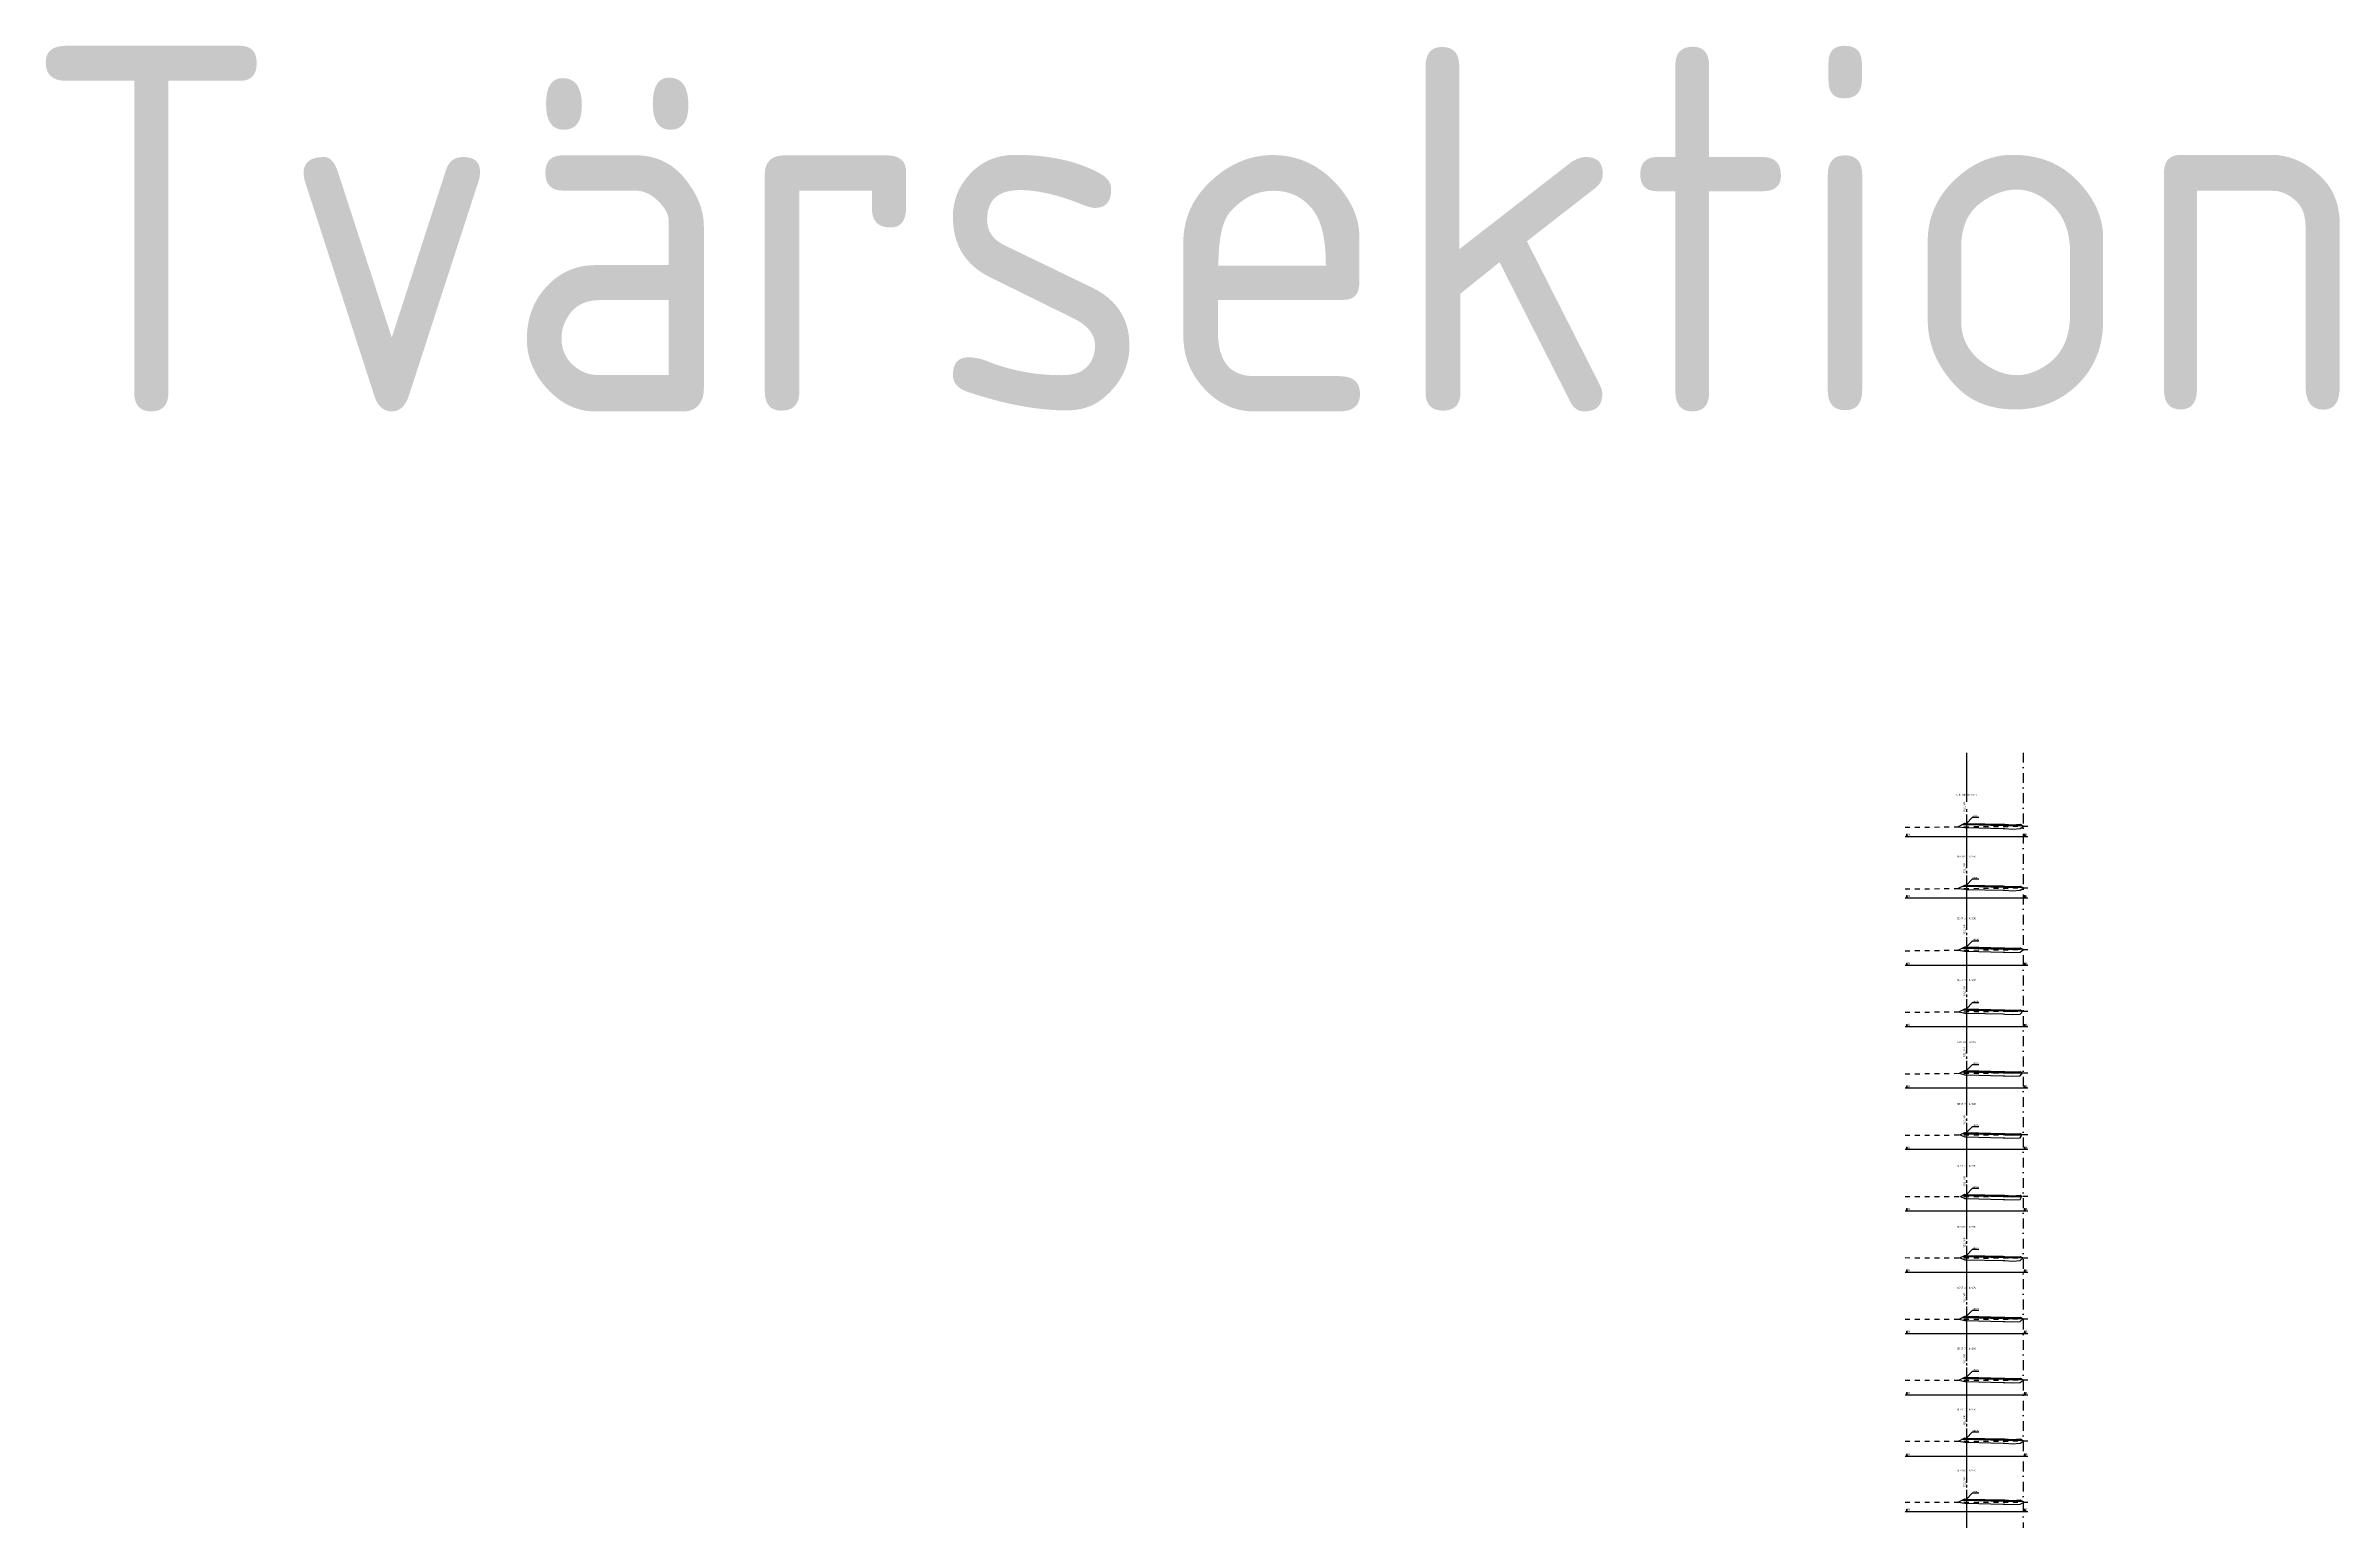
# Model space of a CAD drawing. Header units: metres. Extents: x 117388 to 123031, y 6148214 to 6150604.
# Drawn here: x 117388.2 to 117761, y 6149691.1 to 6149931.6 of the extents above; entities that cross this region are included whole.
import ezdxf
from ezdxf.enums import TextEntityAlignment as Align

# ---------------------------------------------------------------- set-up
doc = ezdxf.new("R2010")
doc.units = ezdxf.units.M
doc.header["$LTSCALE"] = 0.4
for name, pattern in [('AA_DASHED_2', [4, 2, -2]), ('CENTRUMLINJE', [27, 20, -3, 1, -3]), ('DASHDOT', [8, 4, -2, 0, -2])]:
    doc.linetypes.add(name, pattern=pattern)
for name, color, linetype in [('05_FASTIGHGR', 7, 'DASHDOT'), ('M-312A', 3, 'CONTINUOUS'), ('M-37-CL', 1, 'CENTRUMLINJE'), ('M-37-CL_Txt', 1, 'CONTINUOUS'), ('M-37-Mark', 9, 'AA_DASHED_2'), ('M-37-OB_B1', 4, 'CONTINUOUS'), ('M-37-OB_B2', 4, 'CONTINUOUS'), ('M-37-OB_Bi1', 4, 'CONTINUOUS'), ('M-37-OB_Bi2', 4, 'CONTINUOUS'), ('M-37-OB_F1', 4, 'CONTINUOUS'), ('M-37-OB_F2', 4, 'CONTINUOUS'), ('M-37-Profilhojd', 3, 'CONTINUOUS'), ('M-37-Refhojd_Lin', 1, 'CONTINUOUS'), ('M-37-Refhojd_Txt', 1, 'CONTINUOUS'), ('M-37-SektNr', 3, 'CONTINUOUS'), ('M-37-Vag-Overyta', 3, 'CONTINUOUS'), ('M-37-Vag-Slitlager', 4, 'CONTINUOUS'), ('Road_LayerForCsGenerator', 7, 'CONTINUOUS'), ('T19202X', 7, 'CONTINUOUS')]:
    doc.layers.add(name, color=color, linetype=linetype)
doc.layers.add('Non-PlotDot', color=7, linetype='CONTINUOUS', plot=False)
doc.styles.add('ISO-Anno-50', font='iso.shx', dxfattribs={"height": 5})
doc.styles.add('P_ISO_25', font='ISO', dxfattribs={"height": 2.5})
doc.styles.add('P_ISO_30', font='ISO', dxfattribs={"height": 3})

msp = doc.modelspace()

# ---------------------------------------------------------------- linework, layer by layer
at = {"layer": '05_FASTIGHGR'}
msp.add_line((117710.367, 6149816.348), (117710.367, 6149437.147), dxfattribs=at)
at = {"layer": 'M-37-CL'}
for p, q in [((117701.117, 6149816.348), (117701.117, 6149793.348)), ((117701.117, 6149806.294), (117701.117, 6149783.294)), ((117701.117, 6149796.214), (117701.117, 6149773.214)), ((117701.117, 6149786.134), (117701.117, 6149763.134)), ((117701.117, 6149776.054), (117701.117, 6149753.054)), ((117701.117, 6149765.974), (117701.117, 6149742.974)), ((117701.117, 6149755.894), (117701.117, 6149732.894)), ((117701.117, 6149745.945), (117701.117, 6149722.945)), ((117701.117, 6149736.025), (117701.117, 6149713.025)), ((117701.117, 6149726.105), (117701.117, 6149703.105)), ((117701.117, 6149716.185), (117701.117, 6149693.185)), ((117701.117, 6149706.249), (117701.117, 6149683.249)), ((117701.117, 6149696.222), (117701.117, 6149673.222))]:
    msp.add_line(p, q, dxfattribs=at)
at = {"layer": 'M-37-Mark', "flags": 128}
for points in [[(117691.117, 6149804.209), (117691.754, 6149804.213), (117701.117, 6149804.3), (117711.117, 6149804.393)], [(117691.117, 6149794.156), (117701.117, 6149794.248), (117711.117, 6149794.341)], [(117691.117, 6149784.092), (117701.117, 6149784.196), (117711.117, 6149784.3)], [(117691.117, 6149774.06), (117701.117, 6149774.164), (117708.603, 6149774.242), (117711.117, 6149774.257)], [(117691.117, 6149764.035), (117691.522, 6149764.033), (117701.117, 6149764.133), (117702.513, 6149764.148), (117711.117, 6149764.2)], [(117691.117, 6149754.056), (117694.965, 6149754.038), (117696.423, 6149754.053), (117701.117, 6149754.081), (117701.977, 6149754.086), (117711.117, 6149754.145)], [(117691.117, 6149744.07), (117699.378, 6149744.028), (117701.117, 6149744.04), (117711.117, 6149744.104)], [(117691.117, 6149734.08), (117701.117, 6149734.032), (117704.544, 6149734.016), (117711.117, 6149734.052)], [(117691.117, 6149724.08), (117701.117, 6149724.072), (117707.166, 6149724.068), (117711.117, 6149724.132)], [(117691.117, 6149714.123), (117691.642, 6149714.123), (117701.117, 6149714.125), (117707.208, 6149714.125), (117711.117, 6149714.193)], [(117691.117, 6149704.174), (117701.117, 6149704.177), (117701.574, 6149704.177), (117707.454, 6149704.178), (117710.466, 6149704.23), (117711.117, 6149704.239)], [(117691.117, 6149694.225), (117691.487, 6149694.225), (117701.117, 6149694.217), (117707.688, 6149694.212), (117711.117, 6149694.26)]]:
    msp.add_lwpolyline(points, dxfattribs=at)
at = {"layer": 'M-37-OB_B1', "flags": 128}
for points in [[(117700.724, 6149804.783), (117700.867, 6149804.779), (117701.117, 6149804.773), (117707.117, 6149804.623), (117707.367, 6149804.617), (117708.617, 6149804.554), (117709.867, 6149804.617), (117710.003, 6149804.624)], [(117700.724, 6149794.729), (117700.867, 6149794.726), (117701.117, 6149794.719), (117707.117, 6149794.569), (117707.367, 6149794.563), (117708.617, 6149794.501), (117709.867, 6149794.563), (117710.003, 6149794.57)], [(117700.724, 6149784.649), (117700.867, 6149784.646), (117701.117, 6149784.639), (117707.117, 6149784.489), (117707.367, 6149784.483), (117708.617, 6149784.421), (117709.867, 6149784.483), (117710.003, 6149784.49)], [(117700.724, 6149774.569), (117700.867, 6149774.566), (117701.117, 6149774.559), (117707.117, 6149774.409), (117707.367, 6149774.403), (117708.617, 6149774.341), (117709.867, 6149774.403), (117710.003, 6149774.41)], [(117700.724, 6149764.489), (117700.867, 6149764.486), (117701.117, 6149764.479), (117707.117, 6149764.329), (117707.367, 6149764.323), (117708.617, 6149764.261), (117709.867, 6149764.323), (117710.003, 6149764.33)], [(117700.724, 6149754.409), (117700.867, 6149754.406), (117701.117, 6149754.399), (117707.117, 6149754.249), (117707.367, 6149754.243), (117708.617, 6149754.181), (117709.867, 6149754.243), (117710.003, 6149754.25)], [(117700.724, 6149744.329), (117700.867, 6149744.326), (117701.117, 6149744.319), (117707.117, 6149744.169), (117707.367, 6149744.163), (117708.617, 6149744.101), (117709.867, 6149744.163), (117710.003, 6149744.17)], [(117700.724, 6149734.38), (117700.867, 6149734.376), (117701.117, 6149734.37), (117707.117, 6149734.22), (117707.367, 6149734.214), (117708.617, 6149734.151), (117709.867, 6149734.214), (117710.003, 6149734.221)], [(117700.724, 6149724.46), (117700.867, 6149724.456), (117701.117, 6149724.45), (117707.117, 6149724.3), (117707.367, 6149724.294), (117708.617, 6149724.231), (117709.867, 6149724.294), (117710.003, 6149724.301)], [(117700.724, 6149714.54), (117700.867, 6149714.536), (117701.117, 6149714.53), (117707.117, 6149714.38), (117707.367, 6149714.374), (117708.617, 6149714.311), (117709.867, 6149714.374), (117710.003, 6149714.381)], [(117700.724, 6149704.62), (117700.867, 6149704.616), (117701.117, 6149704.61), (117707.117, 6149704.46), (117707.367, 6149704.454), (117708.617, 6149704.391), (117709.867, 6149704.454), (117710.003, 6149704.461)], [(117700.724, 6149694.684), (117700.867, 6149694.68), (117701.117, 6149694.674), (117707.117, 6149694.524), (117707.367, 6149694.518), (117708.617, 6149694.455), (117709.867, 6149694.518), (117710.003, 6149694.525)]]:
    msp.add_lwpolyline(points, dxfattribs=at)
at = {"layer": 'M-37-OB_B2', "flags": 128}
for points in [[(117700.486, 6149804.664), (117700.867, 6149804.654), (117701.117, 6149804.648), (117707.117, 6149804.498), (117707.367, 6149804.492), (117708.617, 6149804.429), (117709.867, 6149804.492), (117710.23, 6149804.51)], [(117700.486, 6149794.61), (117700.867, 6149794.601), (117701.117, 6149794.594), (117707.117, 6149794.444), (117707.367, 6149794.438), (117708.617, 6149794.376), (117709.867, 6149794.438), (117710.23, 6149794.456)], [(117700.486, 6149784.53), (117700.867, 6149784.521), (117701.117, 6149784.514), (117707.117, 6149784.364), (117707.367, 6149784.358), (117708.617, 6149784.296), (117709.867, 6149784.358), (117710.23, 6149784.376)], [(117700.486, 6149774.45), (117700.867, 6149774.441), (117701.117, 6149774.434), (117707.117, 6149774.284), (117707.367, 6149774.278), (117708.617, 6149774.216), (117709.867, 6149774.278), (117710.23, 6149774.296)], [(117700.486, 6149764.37), (117700.867, 6149764.361), (117701.117, 6149764.354), (117707.117, 6149764.204), (117707.367, 6149764.198), (117708.617, 6149764.136), (117709.867, 6149764.198), (117710.23, 6149764.216)], [(117700.486, 6149754.29), (117700.867, 6149754.281), (117701.117, 6149754.274), (117707.117, 6149754.124), (117707.367, 6149754.118), (117708.617, 6149754.056), (117709.867, 6149754.118), (117710.222, 6149754.136), (117710.225, 6149754.139)], [(117700.486, 6149744.21), (117700.867, 6149744.201), (117701.117, 6149744.194), (117707.117, 6149744.044), (117707.367, 6149744.038), (117708.617, 6149743.976), (117709.867, 6149744.038), (117710.123, 6149744.051), (117710.147, 6149744.098)], [(117700.486, 6149734.261), (117700.867, 6149734.251), (117701.117, 6149734.245), (117707.117, 6149734.095), (117707.367, 6149734.089), (117708.617, 6149734.026), (117709.867, 6149734.089), (117710.23, 6149734.107)], [(117700.486, 6149724.341), (117700.867, 6149724.331), (117701.117, 6149724.325), (117707.117, 6149724.175), (117707.367, 6149724.169), (117708.617, 6149724.106), (117709.867, 6149724.169), (117710.23, 6149724.187)], [(117700.486, 6149714.421), (117700.867, 6149714.411), (117701.117, 6149714.405), (117707.117, 6149714.255), (117707.367, 6149714.249), (117708.617, 6149714.186), (117709.867, 6149714.249), (117710.23, 6149714.267)], [(117700.486, 6149704.501), (117700.867, 6149704.491), (117701.117, 6149704.485), (117707.117, 6149704.335), (117707.367, 6149704.329), (117708.617, 6149704.266), (117709.867, 6149704.329), (117710.23, 6149704.347)], [(117700.486, 6149694.565), (117700.867, 6149694.555), (117701.117, 6149694.549), (117707.117, 6149694.399), (117707.367, 6149694.393), (117708.617, 6149694.33), (117709.867, 6149694.393), (117710.23, 6149694.411)]]:
    msp.add_lwpolyline(points, dxfattribs=at)
at = {"layer": 'M-37-OB_Bi1', "flags": 128}
for points in [[(117701.117, 6149804.848), (117701.117, 6149804.773), (117707.117, 6149804.623), (117707.117, 6149804.698), (117707.367, 6149804.692), (117708.617, 6149804.629), (117709.867, 6149804.692), (117709.867, 6149804.692)], [(117701.117, 6149794.794), (117701.117, 6149794.719), (117707.117, 6149794.569), (117707.117, 6149794.644), (117707.367, 6149794.638), (117708.617, 6149794.576), (117709.867, 6149794.638), (117709.867, 6149794.638)], [(117701.117, 6149784.714), (117701.117, 6149784.639), (117707.117, 6149784.489), (117707.117, 6149784.564), (117707.367, 6149784.558), (117708.617, 6149784.496), (117709.867, 6149784.558), (117709.867, 6149784.558)], [(117701.117, 6149774.634), (117701.117, 6149774.559), (117707.117, 6149774.409), (117707.117, 6149774.484), (117707.367, 6149774.478), (117708.617, 6149774.416), (117709.867, 6149774.478), (117709.867, 6149774.478)], [(117701.117, 6149764.554), (117701.117, 6149764.479), (117707.117, 6149764.329), (117707.117, 6149764.404), (117707.367, 6149764.398), (117708.617, 6149764.336), (117709.867, 6149764.398), (117709.867, 6149764.398)], [(117701.117, 6149754.474), (117701.117, 6149754.399), (117707.117, 6149754.249), (117707.117, 6149754.324), (117707.367, 6149754.318), (117708.617, 6149754.256), (117709.867, 6149754.318), (117709.867, 6149754.318)], [(117701.117, 6149744.394), (117701.117, 6149744.319), (117707.117, 6149744.169), (117707.117, 6149744.244), (117707.367, 6149744.238), (117708.617, 6149744.176), (117709.867, 6149744.238), (117709.867, 6149744.238)], [(117701.117, 6149734.445), (117701.117, 6149734.37), (117707.117, 6149734.22), (117707.117, 6149734.295), (117707.367, 6149734.289), (117708.617, 6149734.226), (117709.867, 6149734.289), (117709.867, 6149734.289)], [(117701.117, 6149724.525), (117701.117, 6149724.45), (117707.117, 6149724.3), (117707.117, 6149724.375), (117707.367, 6149724.369), (117708.617, 6149724.306), (117709.867, 6149724.369), (117709.867, 6149724.369)], [(117701.117, 6149714.605), (117701.117, 6149714.53), (117707.117, 6149714.38), (117707.117, 6149714.455), (117707.367, 6149714.449), (117708.617, 6149714.386), (117709.867, 6149714.449), (117709.867, 6149714.449)], [(117701.117, 6149704.685), (117701.117, 6149704.61), (117707.117, 6149704.46), (117707.117, 6149704.535), (117707.367, 6149704.529), (117708.617, 6149704.466), (117709.867, 6149704.529), (117709.867, 6149704.529)], [(117701.117, 6149694.749), (117701.117, 6149694.674), (117707.117, 6149694.524), (117707.117, 6149694.599), (117707.367, 6149694.593), (117708.617, 6149694.53), (117709.867, 6149694.593), (117709.867, 6149694.593)]]:
    msp.add_lwpolyline(points, dxfattribs=at)
at = {"layer": 'M-37-OB_Bi2', "flags": 128}
for points in [[(117701.117, 6149804.848), (117701.117, 6149804.773), (117707.117, 6149804.623), (117707.117, 6149804.698), (117707.367, 6149804.692), (117708.617, 6149804.629), (117709.867, 6149804.692), (117709.867, 6149804.692)], [(117701.117, 6149794.794), (117701.117, 6149794.719), (117707.117, 6149794.569), (117707.117, 6149794.644), (117707.367, 6149794.638), (117708.617, 6149794.576), (117709.867, 6149794.638), (117709.867, 6149794.638)], [(117701.117, 6149784.714), (117701.117, 6149784.639), (117707.117, 6149784.489), (117707.117, 6149784.564), (117707.367, 6149784.558), (117708.617, 6149784.496), (117709.867, 6149784.558), (117709.867, 6149784.558)], [(117701.117, 6149774.634), (117701.117, 6149774.559), (117707.117, 6149774.409), (117707.117, 6149774.484), (117707.367, 6149774.478), (117708.617, 6149774.416), (117709.867, 6149774.478), (117709.867, 6149774.478)], [(117701.117, 6149764.554), (117701.117, 6149764.479), (117707.117, 6149764.329), (117707.117, 6149764.404), (117707.367, 6149764.398), (117708.617, 6149764.336), (117709.867, 6149764.398), (117709.867, 6149764.398)], [(117701.117, 6149754.474), (117701.117, 6149754.399), (117707.117, 6149754.249), (117707.117, 6149754.324), (117707.367, 6149754.318), (117708.617, 6149754.256), (117709.867, 6149754.318), (117709.867, 6149754.318)], [(117701.117, 6149744.394), (117701.117, 6149744.319), (117707.117, 6149744.169), (117707.117, 6149744.244), (117707.367, 6149744.238), (117708.617, 6149744.176), (117709.867, 6149744.238), (117709.867, 6149744.238)], [(117701.117, 6149734.445), (117701.117, 6149734.37), (117707.117, 6149734.22), (117707.117, 6149734.295), (117707.367, 6149734.289), (117708.617, 6149734.226), (117709.867, 6149734.289), (117709.867, 6149734.289)], [(117701.117, 6149724.525), (117701.117, 6149724.45), (117707.117, 6149724.3), (117707.117, 6149724.375), (117707.367, 6149724.369), (117708.617, 6149724.306), (117709.867, 6149724.369), (117709.867, 6149724.369)], [(117701.117, 6149714.605), (117701.117, 6149714.53), (117707.117, 6149714.38), (117707.117, 6149714.455), (117707.367, 6149714.449), (117708.617, 6149714.386), (117709.867, 6149714.449), (117709.867, 6149714.449)], [(117701.117, 6149704.685), (117701.117, 6149704.61), (117707.117, 6149704.46), (117707.117, 6149704.535), (117707.367, 6149704.529), (117708.617, 6149704.466), (117709.867, 6149704.529), (117709.867, 6149704.529)], [(117701.117, 6149694.749), (117701.117, 6149694.674), (117707.117, 6149694.524), (117707.117, 6149694.599), (117707.367, 6149694.593), (117708.617, 6149694.53), (117709.867, 6149694.593), (117709.867, 6149694.593)]]:
    msp.add_lwpolyline(points, dxfattribs=at)
at = {"layer": 'M-37-OB_F1', "flags": 128}
for points in [[(117699.732, 6149804.287), (117700.867, 6149804.154), (117701.117, 6149804.148), (117707.117, 6149803.998), (117707.367, 6149803.992), (117708.617, 6149803.929), (117709.867, 6149803.992), (117710.476, 6149804.387)], [(117699.736, 6149794.235), (117700.867, 6149794.101), (117701.117, 6149794.094), (117707.117, 6149793.944), (117707.367, 6149793.938), (117708.617, 6149793.876), (117709.867, 6149793.938), (117710.473, 6149794.335)], [(117699.79, 6149784.182), (117700.867, 6149784.021), (117701.117, 6149784.014), (117707.117, 6149783.864), (117707.367, 6149783.858), (117708.617, 6149783.796), (117709.867, 6149783.858), (117710.398, 6149784.292)], [(117699.888, 6149774.151), (117700.867, 6149773.941), (117701.117, 6149773.934), (117707.117, 6149773.784), (117707.367, 6149773.778), (117708.617, 6149773.716), (117709.867, 6149773.778), (117710.318, 6149774.252)], [(117699.988, 6149764.121), (117700.867, 6149763.861), (117701.117, 6149763.854), (117707.117, 6149763.704), (117707.367, 6149763.698), (117708.617, 6149763.636), (117709.867, 6149763.698), (117710.273, 6149764.195)], [(117700.055, 6149754.075), (117700.867, 6149753.781), (117701.117, 6149753.774), (117707.117, 6149753.624), (117707.367, 6149753.618), (117708.617, 6149753.556), (117709.867, 6149753.618), (117710.225, 6149754.139)], [(117700.132, 6149744.033), (117700.867, 6149743.701), (117701.117, 6149743.694), (117707.117, 6149743.544), (117707.367, 6149743.538), (117708.617, 6149743.476), (117709.867, 6149743.538), (117710.147, 6149744.098)], [(117700.038, 6149734.037), (117700.867, 6149733.751), (117701.117, 6149733.745), (117707.117, 6149733.595), (117707.367, 6149733.589), (117708.617, 6149733.526), (117709.867, 6149733.589), (117710.349, 6149734.048)], [(117699.95, 6149724.073), (117700.867, 6149723.831), (117701.117, 6149723.825), (117707.117, 6149723.675), (117707.367, 6149723.669), (117708.617, 6149723.606), (117709.867, 6149723.669), (117710.365, 6149724.12)], [(117699.893, 6149714.125), (117700.867, 6149713.911), (117701.117, 6149713.905), (117707.117, 6149713.755), (117707.367, 6149713.749), (117708.617, 6149713.686), (117709.867, 6149713.749), (117710.403, 6149714.181)], [(117699.837, 6149704.177), (117700.867, 6149703.991), (117701.117, 6149703.985), (117707.117, 6149703.835), (117707.367, 6149703.829), (117708.617, 6149703.766), (117709.867, 6149703.829), (117710.465, 6149704.23)], [(117699.792, 6149694.218), (117700.867, 6149694.055), (117701.117, 6149694.049), (117707.117, 6149693.899), (117707.367, 6149693.893), (117708.617, 6149693.83), (117709.867, 6149693.893), (117710.549, 6149694.252)]]:
    msp.add_lwpolyline(points, dxfattribs=at)
at = {"layer": 'M-37-OB_F2', "flags": 128}
for points in [[(117699.732, 6149804.287), (117700.867, 6149804.154), (117701.117, 6149804.148), (117707.117, 6149803.998), (117707.367, 6149803.992), (117708.617, 6149803.929), (117709.867, 6149803.992), (117710.476, 6149804.387)], [(117699.736, 6149794.235), (117700.867, 6149794.101), (117701.117, 6149794.094), (117707.117, 6149793.944), (117707.367, 6149793.938), (117708.617, 6149793.876), (117709.867, 6149793.938), (117710.473, 6149794.335)], [(117699.79, 6149784.182), (117700.867, 6149784.021), (117701.117, 6149784.014), (117707.117, 6149783.864), (117707.367, 6149783.858), (117708.617, 6149783.796), (117709.867, 6149783.858), (117710.398, 6149784.292)], [(117699.888, 6149774.151), (117700.867, 6149773.941), (117701.117, 6149773.934), (117707.117, 6149773.784), (117707.367, 6149773.778), (117708.617, 6149773.716), (117709.867, 6149773.778), (117710.318, 6149774.252)], [(117699.988, 6149764.121), (117700.867, 6149763.861), (117701.117, 6149763.854), (117707.117, 6149763.704), (117707.367, 6149763.698), (117708.617, 6149763.636), (117709.867, 6149763.698), (117710.273, 6149764.195)], [(117700.055, 6149754.075), (117700.867, 6149753.781), (117701.117, 6149753.774), (117707.117, 6149753.624), (117707.367, 6149753.618), (117708.617, 6149753.556), (117709.867, 6149753.618), (117710.225, 6149754.139)], [(117700.132, 6149744.033), (117700.867, 6149743.701), (117701.117, 6149743.694), (117707.117, 6149743.544), (117707.367, 6149743.538), (117708.617, 6149743.476), (117709.867, 6149743.538), (117710.147, 6149744.098)], [(117700.038, 6149734.037), (117700.867, 6149733.751), (117701.117, 6149733.745), (117707.117, 6149733.595), (117707.367, 6149733.589), (117708.617, 6149733.526), (117709.867, 6149733.589), (117710.349, 6149734.048)], [(117699.95, 6149724.073), (117700.867, 6149723.831), (117701.117, 6149723.825), (117707.117, 6149723.675), (117707.367, 6149723.669), (117708.617, 6149723.606), (117709.867, 6149723.669), (117710.365, 6149724.12)], [(117699.893, 6149714.125), (117700.867, 6149713.911), (117701.117, 6149713.905), (117707.117, 6149713.755), (117707.367, 6149713.749), (117708.617, 6149713.686), (117709.867, 6149713.749), (117710.403, 6149714.181)], [(117699.837, 6149704.177), (117700.867, 6149703.991), (117701.117, 6149703.985), (117707.117, 6149703.835), (117707.367, 6149703.829), (117708.617, 6149703.766), (117709.867, 6149703.829), (117710.465, 6149704.23)], [(117699.792, 6149694.218), (117700.867, 6149694.055), (117701.117, 6149694.049), (117707.117, 6149693.899), (117707.367, 6149693.893), (117708.617, 6149693.83), (117709.867, 6149693.893), (117710.549, 6149694.252)]]:
    msp.add_lwpolyline(points, dxfattribs=at)
at = {"layer": 'M-37-Profilhojd', "color": 1}
for points in [[(117701.117, 6149804.848), (117702.117, 6149805.848), (117703.117, 6149805.848)], [(117701.117, 6149794.794), (117702.117, 6149795.794), (117703.117, 6149795.794)], [(117701.117, 6149784.714), (117702.117, 6149785.714), (117703.117, 6149785.714)], [(117701.117, 6149774.634), (117702.117, 6149775.634), (117703.117, 6149775.634)], [(117701.117, 6149764.554), (117702.117, 6149765.554), (117703.117, 6149765.554)], [(117701.117, 6149754.474), (117702.117, 6149755.474), (117703.117, 6149755.474)], [(117701.117, 6149744.394), (117702.117, 6149745.394), (117703.117, 6149745.394)], [(117701.117, 6149734.445), (117702.117, 6149735.445), (117703.117, 6149735.445)], [(117701.117, 6149724.525), (117702.117, 6149725.525), (117703.117, 6149725.525)], [(117701.117, 6149714.605), (117702.117, 6149715.605), (117703.117, 6149715.605)], [(117701.117, 6149704.685), (117702.117, 6149705.685), (117703.117, 6149705.685)], [(117701.117, 6149694.749), (117702.117, 6149695.749), (117703.117, 6149695.749)]]:
    msp.add_lwpolyline(points, dxfattribs=at)
at = {"layer": 'M-37-Refhojd_Lin'}
for p, q in [((117691.317, 6149803.033), (117691.517, 6149803.033)), ((117710.717, 6149803.033), (117710.517, 6149803.033)), ((117691.117, 6149802.733), (117711.117, 6149802.733)), ((117691.117, 6149792.733), (117711.117, 6149792.733)), ((117691.317, 6149793.033), (117691.517, 6149793.033)), ((117710.717, 6149793.033), (117710.517, 6149793.033)), ((117691.117, 6149781.733), (117711.117, 6149781.733)), ((117691.317, 6149782.033), (117691.517, 6149782.033)), ((117710.717, 6149782.033), (117710.517, 6149782.033)), ((117691.117, 6149771.733), (117711.117, 6149771.733)), ((117691.317, 6149772.033), (117691.517, 6149772.033)), ((117710.717, 6149772.033), (117710.517, 6149772.033)), ((117691.317, 6149762.033), (117691.517, 6149762.033)), ((117710.717, 6149762.033), (117710.517, 6149762.033)), ((117691.117, 6149761.733), (117711.117, 6149761.733)), ((117691.117, 6149751.733), (117711.117, 6149751.733)), ((117691.317, 6149752.033), (117691.517, 6149752.033)), ((117710.717, 6149752.033), (117710.517, 6149752.033)), ((117691.117, 6149741.733), (117711.117, 6149741.733)), ((117691.317, 6149742.033), (117691.517, 6149742.033)), ((117710.717, 6149742.033), (117710.517, 6149742.033)), ((117691.317, 6149732.033), (117691.517, 6149732.033)), ((117710.717, 6149732.033), (117710.517, 6149732.033)), ((117691.117, 6149731.733), (117711.117, 6149731.733)), ((117691.117, 6149721.733), (117711.117, 6149721.733)), ((117691.317, 6149722.033), (117691.517, 6149722.033)), ((117710.717, 6149722.033), (117710.517, 6149722.033)), ((117691.117, 6149711.733), (117711.117, 6149711.733)), ((117691.317, 6149712.033), (117691.517, 6149712.033)), ((117710.717, 6149712.033), (117710.517, 6149712.033)), ((117691.117, 6149701.733), (117711.117, 6149701.733)), ((117691.317, 6149702.033), (117691.517, 6149702.033)), ((117710.717, 6149702.033), (117710.517, 6149702.033)), ((117691.117, 6149692.733), (117711.117, 6149692.733)), ((117691.317, 6149693.033), (117691.517, 6149693.033)), ((117710.717, 6149693.033), (117710.517, 6149693.033))]:
    msp.add_line(p, q, dxfattribs=at)
for points in [[(117691.417, 6149803.133), (117691.417, 6149802.933), (117691.317, 6149802.933), (117691.417, 6149802.733), (117691.517, 6149802.933), (117691.417, 6149802.933)], [(117710.617, 6149803.133), (117710.617, 6149802.933), (117710.717, 6149802.933), (117710.617, 6149802.733), (117710.517, 6149802.933), (117710.617, 6149802.933)], [(117691.417, 6149793.133), (117691.417, 6149792.933), (117691.317, 6149792.933), (117691.417, 6149792.733), (117691.517, 6149792.933), (117691.417, 6149792.933)], [(117710.617, 6149793.133), (117710.617, 6149792.933), (117710.717, 6149792.933), (117710.617, 6149792.733), (117710.517, 6149792.933), (117710.617, 6149792.933)], [(117691.417, 6149782.133), (117691.417, 6149781.933), (117691.317, 6149781.933), (117691.417, 6149781.733), (117691.517, 6149781.933), (117691.417, 6149781.933)], [(117710.617, 6149782.133), (117710.617, 6149781.933), (117710.717, 6149781.933), (117710.617, 6149781.733), (117710.517, 6149781.933), (117710.617, 6149781.933)], [(117691.417, 6149772.133), (117691.417, 6149771.933), (117691.317, 6149771.933), (117691.417, 6149771.733), (117691.517, 6149771.933), (117691.417, 6149771.933)], [(117710.617, 6149772.133), (117710.617, 6149771.933), (117710.717, 6149771.933), (117710.617, 6149771.733), (117710.517, 6149771.933), (117710.617, 6149771.933)], [(117691.417, 6149762.133), (117691.417, 6149761.933), (117691.317, 6149761.933), (117691.417, 6149761.733), (117691.517, 6149761.933), (117691.417, 6149761.933)], [(117710.617, 6149762.133), (117710.617, 6149761.933), (117710.717, 6149761.933), (117710.617, 6149761.733), (117710.517, 6149761.933), (117710.617, 6149761.933)], [(117691.417, 6149752.133), (117691.417, 6149751.933), (117691.317, 6149751.933), (117691.417, 6149751.733), (117691.517, 6149751.933), (117691.417, 6149751.933)], [(117710.617, 6149752.133), (117710.617, 6149751.933), (117710.717, 6149751.933), (117710.617, 6149751.733), (117710.517, 6149751.933), (117710.617, 6149751.933)], [(117691.417, 6149742.133), (117691.417, 6149741.933), (117691.317, 6149741.933), (117691.417, 6149741.733), (117691.517, 6149741.933), (117691.417, 6149741.933)], [(117710.617, 6149742.133), (117710.617, 6149741.933), (117710.717, 6149741.933), (117710.617, 6149741.733), (117710.517, 6149741.933), (117710.617, 6149741.933)], [(117691.417, 6149732.133), (117691.417, 6149731.933), (117691.317, 6149731.933), (117691.417, 6149731.733), (117691.517, 6149731.933), (117691.417, 6149731.933)], [(117710.617, 6149732.133), (117710.617, 6149731.933), (117710.717, 6149731.933), (117710.617, 6149731.733), (117710.517, 6149731.933), (117710.617, 6149731.933)], [(117691.417, 6149722.133), (117691.417, 6149721.933), (117691.317, 6149721.933), (117691.417, 6149721.733), (117691.517, 6149721.933), (117691.417, 6149721.933)], [(117710.617, 6149722.133), (117710.617, 6149721.933), (117710.717, 6149721.933), (117710.617, 6149721.733), (117710.517, 6149721.933), (117710.617, 6149721.933)], [(117691.417, 6149712.133), (117691.417, 6149711.933), (117691.317, 6149711.933), (117691.417, 6149711.733), (117691.517, 6149711.933), (117691.417, 6149711.933)], [(117710.617, 6149712.133), (117710.617, 6149711.933), (117710.717, 6149711.933), (117710.617, 6149711.733), (117710.517, 6149711.933), (117710.617, 6149711.933)], [(117691.417, 6149702.133), (117691.417, 6149701.933), (117691.317, 6149701.933), (117691.417, 6149701.733), (117691.517, 6149701.933), (117691.417, 6149701.933)], [(117710.617, 6149702.133), (117710.617, 6149701.933), (117710.717, 6149701.933), (117710.617, 6149701.733), (117710.517, 6149701.933), (117710.617, 6149701.933)], [(117691.417, 6149693.133), (117691.417, 6149692.933), (117691.317, 6149692.933), (117691.417, 6149692.733), (117691.517, 6149692.933), (117691.417, 6149692.933)], [(117710.617, 6149693.133), (117710.617, 6149692.933), (117710.717, 6149692.933), (117710.617, 6149692.733), (117710.517, 6149692.933), (117710.617, 6149692.933)]]:
    msp.add_lwpolyline(points, dxfattribs=at)
at = {"layer": 'M-37-Vag-Overyta', "flags": 128}
for points in [[(117699.732, 6149804.287), (117700.867, 6149804.854), (117701.117, 6149804.848), (117707.117, 6149804.698), (117707.367, 6149804.692), (117708.617, 6149804.629), (117709.867, 6149804.692), (117710.476, 6149804.387)], [(117699.736, 6149794.235), (117700.867, 6149794.801), (117701.117, 6149794.794), (117707.117, 6149794.644), (117707.367, 6149794.638), (117708.617, 6149794.576), (117709.867, 6149794.638), (117710.473, 6149794.335)], [(117699.79, 6149784.182), (117700.867, 6149784.721), (117701.117, 6149784.714), (117707.117, 6149784.564), (117707.367, 6149784.558), (117708.617, 6149784.496), (117709.867, 6149784.558), (117710.398, 6149784.292)], [(117699.888, 6149774.151), (117700.867, 6149774.641), (117701.117, 6149774.634), (117707.117, 6149774.484), (117707.367, 6149774.478), (117708.617, 6149774.416), (117709.867, 6149774.478), (117710.318, 6149774.252)], [(117699.988, 6149764.121), (117700.867, 6149764.561), (117701.117, 6149764.554), (117707.117, 6149764.404), (117707.367, 6149764.398), (117708.617, 6149764.336), (117709.867, 6149764.398), (117710.273, 6149764.195)], [(117700.055, 6149754.075), (117700.867, 6149754.481), (117701.117, 6149754.474), (117707.117, 6149754.324), (117707.367, 6149754.318), (117708.617, 6149754.256), (117709.867, 6149754.318), (117710.225, 6149754.139)], [(117700.132, 6149744.033), (117700.867, 6149744.401), (117701.117, 6149744.394), (117707.117, 6149744.244), (117707.367, 6149744.238), (117708.617, 6149744.176), (117709.867, 6149744.238), (117710.147, 6149744.098)], [(117700.038, 6149734.037), (117700.867, 6149734.451), (117701.117, 6149734.445), (117707.117, 6149734.295), (117707.367, 6149734.289), (117708.617, 6149734.226), (117709.867, 6149734.289), (117710.349, 6149734.048)], [(117699.95, 6149724.073), (117700.867, 6149724.531), (117701.117, 6149724.525), (117707.117, 6149724.375), (117707.367, 6149724.369), (117708.617, 6149724.306), (117709.867, 6149724.369), (117710.365, 6149724.12)], [(117699.893, 6149714.125), (117700.867, 6149714.611), (117701.117, 6149714.605), (117707.117, 6149714.455), (117707.367, 6149714.449), (117708.617, 6149714.386), (117709.867, 6149714.449), (117710.403, 6149714.181)], [(117699.837, 6149704.177), (117700.867, 6149704.691), (117701.117, 6149704.685), (117707.117, 6149704.535), (117707.367, 6149704.529), (117708.617, 6149704.466), (117709.867, 6149704.529), (117710.465, 6149704.23)], [(117699.792, 6149694.218), (117700.867, 6149694.755), (117701.117, 6149694.749), (117707.117, 6149694.599), (117707.367, 6149694.593), (117708.617, 6149694.53), (117709.867, 6149694.593), (117710.549, 6149694.252)]]:
    msp.add_lwpolyline(points, dxfattribs=at)
at = {"layer": 'M-37-Vag-Slitlager', "flags": 128}
for points in [[(117701.117, 6149804.848), (117701.117, 6149804.823), (117707.117, 6149804.673), (117707.117, 6149804.698), (117707.367, 6149804.692), (117708.617, 6149804.629), (117709.867, 6149804.692), (117709.867, 6149804.692)], [(117701.117, 6149794.794), (117701.117, 6149794.769), (117707.117, 6149794.619), (117707.117, 6149794.644), (117707.367, 6149794.638), (117708.617, 6149794.576), (117709.867, 6149794.638), (117709.867, 6149794.638)], [(117701.117, 6149784.714), (117701.117, 6149784.689), (117707.117, 6149784.539), (117707.117, 6149784.564), (117707.367, 6149784.558), (117708.617, 6149784.496), (117709.867, 6149784.558), (117709.867, 6149784.558)], [(117701.117, 6149774.634), (117701.117, 6149774.609), (117707.117, 6149774.459), (117707.117, 6149774.484), (117707.367, 6149774.478), (117708.617, 6149774.416), (117709.867, 6149774.478), (117709.867, 6149774.478)], [(117701.117, 6149764.554), (117701.117, 6149764.529), (117707.117, 6149764.379), (117707.117, 6149764.404), (117707.367, 6149764.398), (117708.617, 6149764.336), (117709.867, 6149764.398), (117709.867, 6149764.398)], [(117701.117, 6149754.474), (117701.117, 6149754.449), (117707.117, 6149754.299), (117707.117, 6149754.324), (117707.367, 6149754.318), (117708.617, 6149754.256), (117709.867, 6149754.318), (117709.867, 6149754.318)], [(117701.117, 6149744.394), (117701.117, 6149744.369), (117707.117, 6149744.219), (117707.117, 6149744.244), (117707.367, 6149744.238), (117708.617, 6149744.176), (117709.867, 6149744.238), (117709.867, 6149744.238)], [(117701.117, 6149734.445), (117701.117, 6149734.42), (117707.117, 6149734.27), (117707.117, 6149734.295), (117707.367, 6149734.289), (117708.617, 6149734.226), (117709.867, 6149734.289), (117709.867, 6149734.289)], [(117701.117, 6149724.525), (117701.117, 6149724.5), (117707.117, 6149724.35), (117707.117, 6149724.375), (117707.367, 6149724.369), (117708.617, 6149724.306), (117709.867, 6149724.369), (117709.867, 6149724.369)], [(117701.117, 6149714.605), (117701.117, 6149714.58), (117707.117, 6149714.43), (117707.117, 6149714.455), (117707.367, 6149714.449), (117708.617, 6149714.386), (117709.867, 6149714.449), (117709.867, 6149714.449)], [(117701.117, 6149704.685), (117701.117, 6149704.66), (117707.117, 6149704.51), (117707.117, 6149704.535), (117707.367, 6149704.529), (117708.617, 6149704.466), (117709.867, 6149704.529), (117709.867, 6149704.529)], [(117701.117, 6149694.749), (117701.117, 6149694.724), (117707.117, 6149694.574), (117707.117, 6149694.599), (117707.367, 6149694.593), (117708.617, 6149694.53), (117709.867, 6149694.593), (117709.867, 6149694.593)]]:
    msp.add_lwpolyline(points, dxfattribs=at)
at = {"layer": 'Non-PlotDot'}
for centre in [(117699.732, 6149804.287), (117700.867, 6149804.854), (117701.117, 6149804.848), (117707.117, 6149804.698), (117707.367, 6149804.692), (117708.617, 6149804.629), (117709.867, 6149804.692), (117710.476, 6149804.387), (117699.736, 6149794.235), (117700.867, 6149794.801), (117701.117, 6149794.794), (117707.117, 6149794.644), (117707.367, 6149794.638), (117708.617, 6149794.576), (117709.867, 6149794.638), (117710.473, 6149794.335), (117700.867, 6149784.721), (117701.117, 6149784.714), (117707.117, 6149784.564), (117707.367, 6149784.558), (117708.617, 6149784.496), (117709.867, 6149784.558), (117710.398, 6149784.292), (117699.79, 6149784.182), (117699.888, 6149774.151), (117700.867, 6149774.641), (117701.117, 6149774.634), (117707.117, 6149774.484), (117707.367, 6149774.478), (117708.617, 6149774.416), (117709.867, 6149774.478), (117710.318, 6149774.252), (117699.988, 6149764.121), (117700.867, 6149764.561), (117701.117, 6149764.554), (117707.117, 6149764.404), (117707.367, 6149764.398), (117708.617, 6149764.336), (117709.867, 6149764.398), (117710.273, 6149764.195), (117700.867, 6149754.481), (117701.117, 6149754.474), (117700.055, 6149754.075), (117707.117, 6149754.324), (117707.367, 6149754.318), (117708.617, 6149754.256), (117709.867, 6149754.318), (117710.225, 6149754.139), (117700.132, 6149744.033), (117700.867, 6149744.401), (117701.117, 6149744.394), (117707.117, 6149744.244), (117707.367, 6149744.238), (117708.617, 6149744.176), (117709.867, 6149744.238), (117710.147, 6149744.098), (117700.038, 6149734.037), (117700.867, 6149734.451), (117701.117, 6149734.445), (117707.117, 6149734.295), (117707.367, 6149734.289), (117708.617, 6149734.226), (117709.867, 6149734.289), (117710.349, 6149734.048), (117699.95, 6149724.073), (117700.867, 6149724.531), (117701.117, 6149724.525), (117707.117, 6149724.375), (117707.367, 6149724.369), (117708.617, 6149724.306), (117709.867, 6149724.369), (117710.365, 6149724.12), (117699.893, 6149714.125), (117700.867, 6149714.611), (117701.117, 6149714.605), (117707.117, 6149714.455), (117707.367, 6149714.449), (117708.617, 6149714.386), (117709.867, 6149714.449), (117710.403, 6149714.181), (117699.837, 6149704.177), (117700.867, 6149704.691), (117701.117, 6149704.685), (117707.117, 6149704.535), (117707.367, 6149704.529), (117708.617, 6149704.466), (117709.867, 6149704.529), (117710.465, 6149704.23), (117700.867, 6149694.755), (117701.117, 6149694.749), (117699.792, 6149694.218), (117707.117, 6149694.599), (117707.367, 6149694.593), (117708.617, 6149694.53), (117709.867, 6149694.593), (117710.549, 6149694.252)]:
    msp.add_circle(centre, 0.001, dxfattribs=at)
at = {"layer": 'Road_LayerForCsGenerator'}
for centre in [(117701.117, 6149802.733), (117701.117, 6149792.733), (117701.117, 6149782.733), (117701.117, 6149772.733), (117701.117, 6149762.733), (117701.117, 6149752.733), (117701.117, 6149742.733), (117701.117, 6149732.733), (117701.117, 6149722.733), (117701.117, 6149712.733), (117701.117, 6149702.733), (117701.117, 6149692.733)]:
    msp.add_circle(centre, 0.001, dxfattribs=at)
at = {"layer": 'T19202X', "color": 7}
for centre in [(117701.117, 6149802.733), (117701.117, 6149792.733), (117701.117, 6149782.733), (117701.117, 6149772.733), (117701.117, 6149762.733), (117701.117, 6149752.733), (117701.117, 6149742.733), (117701.117, 6149732.733), (117701.117, 6149722.733), (117701.117, 6149712.733), (117701.117, 6149702.733), (117701.117, 6149692.733)]:
    msp.add_circle(centre, 0.001, dxfattribs=at)

# ---------------------------------------------------------------- texts
at = {"layer": 'M-312A', "insert": (117384.35, 6149931.364), "char_height": 59.38053, "width": 3464.94646, "attachment_point": 1, "style": 'ISO-Anno-50'}
msp.add_mtext('Tvärsektioner 090129', dxfattribs=at)
at = {"layer": 'M-37-CL_Txt', "style": 'P_ISO_30'}
for p in [(117700.767, 6149806.733), (117700.767, 6149796.733), (117700.767, 6149786.733), (117700.767, 6149776.733), (117700.767, 6149766.733), (117700.767, 6149755.733), (117700.767, 6149745.733), (117700.767, 6149735.733), (117700.767, 6149726.733), (117700.767, 6149716.733), (117700.767, 6149706.733), (117700.767, 6149696.733)]:
    msp.add_text('102_VK', height=0.35, rotation=90.01167, dxfattribs=at).set_placement(p, align=Align.MIDDLE_LEFT)
at = {"layer": 'M-37-Profilhojd', "style": 'P_ISO_25'}
for s, p in [('+11.12', (117702.117, 6149805.926)), ('+11.06', (117702.117, 6149795.872)), ('+10.98', (117702.117, 6149785.792)), ('+10.90', (117702.117, 6149775.712)), ('+10.82', (117702.117, 6149765.632)), ('+10.74', (117702.117, 6149755.552)), ('+10.66', (117702.117, 6149745.472)), ('+10.71', (117702.117, 6149735.523)), ('+10.79', (117702.117, 6149725.603)), ('+10.87', (117702.117, 6149715.683)), ('+10.95', (117702.117, 6149705.763)), ('+11.02', (117702.117, 6149695.827))]:
    msp.add_text(s, height=0.25, dxfattribs=at).set_placement(p)
at = {"layer": 'M-37-Refhojd_Lin', "style": 'P_ISO_25'}
for s, p in [('9', (117710.767, 6149802.733)), ('9', (117710.767, 6149792.733)), ('8', (117710.767, 6149781.733)), ('8', (117710.767, 6149771.733)), ('8', (117710.767, 6149761.733)), ('8', (117710.767, 6149751.733)), ('8', (117710.767, 6149741.733)), ('8', (117710.767, 6149731.733)), ('8', (117710.767, 6149721.733)), ('8', (117710.767, 6149711.733)), ('8', (117710.767, 6149701.733)), ('9', (117710.767, 6149692.733))]:
    msp.add_text(s, height=0.35, dxfattribs=at).set_placement(p, align=Align.BOTTOM_LEFT)
at = {"layer": 'M-37-Refhojd_Txt', "style": 'P_ISO_25'}
for s, p in [('9', (117691.617, 6149802.733)), ('9', (117691.617, 6149792.733)), ('8', (117691.617, 6149781.733)), ('8', (117691.617, 6149771.733)), ('8', (117691.617, 6149761.733)), ('8', (117691.617, 6149751.733)), ('8', (117691.617, 6149741.733)), ('8', (117691.617, 6149731.733)), ('8', (117691.617, 6149721.733)), ('8', (117691.617, 6149711.733)), ('8', (117691.617, 6149701.733)), ('9', (117691.617, 6149692.733))]:
    msp.add_text(s, height=0.35, dxfattribs=at).set_placement(p, align=Align.BOTTOM_LEFT)
at = {"layer": 'M-37-SektNr', "style": 'P_ISO_30'}
for s, p in [('SEKTION 0/346,7', (117701.117, 6149809.348)), ('SEKTION 0/340', (117701.117, 6149799.294)), ('SEKTION 0/330', (117701.117, 6149789.214)), ('SEKTION 0/320', (117701.117, 6149779.134)), ('SEKTION 0/310', (117701.117, 6149769.054)), ('SEKTION 0/300', (117701.117, 6149758.974)), ('SEKTION 0/290', (117701.117, 6149748.894)), ('SEKTION 0/280', (117701.117, 6149738.945)), ('SEKTION 0/270', (117701.117, 6149729.025)), ('SEKTION 0/260', (117701.117, 6149719.105)), ('SEKTION 0/250', (117701.117, 6149709.185)), ('SEKTION 0/240', (117701.117, 6149699.249))]:
    msp.add_text(s, height=0.3, dxfattribs=at).set_placement(p, align=Align.CENTER)

doc.saveas('drawing.dxf')
